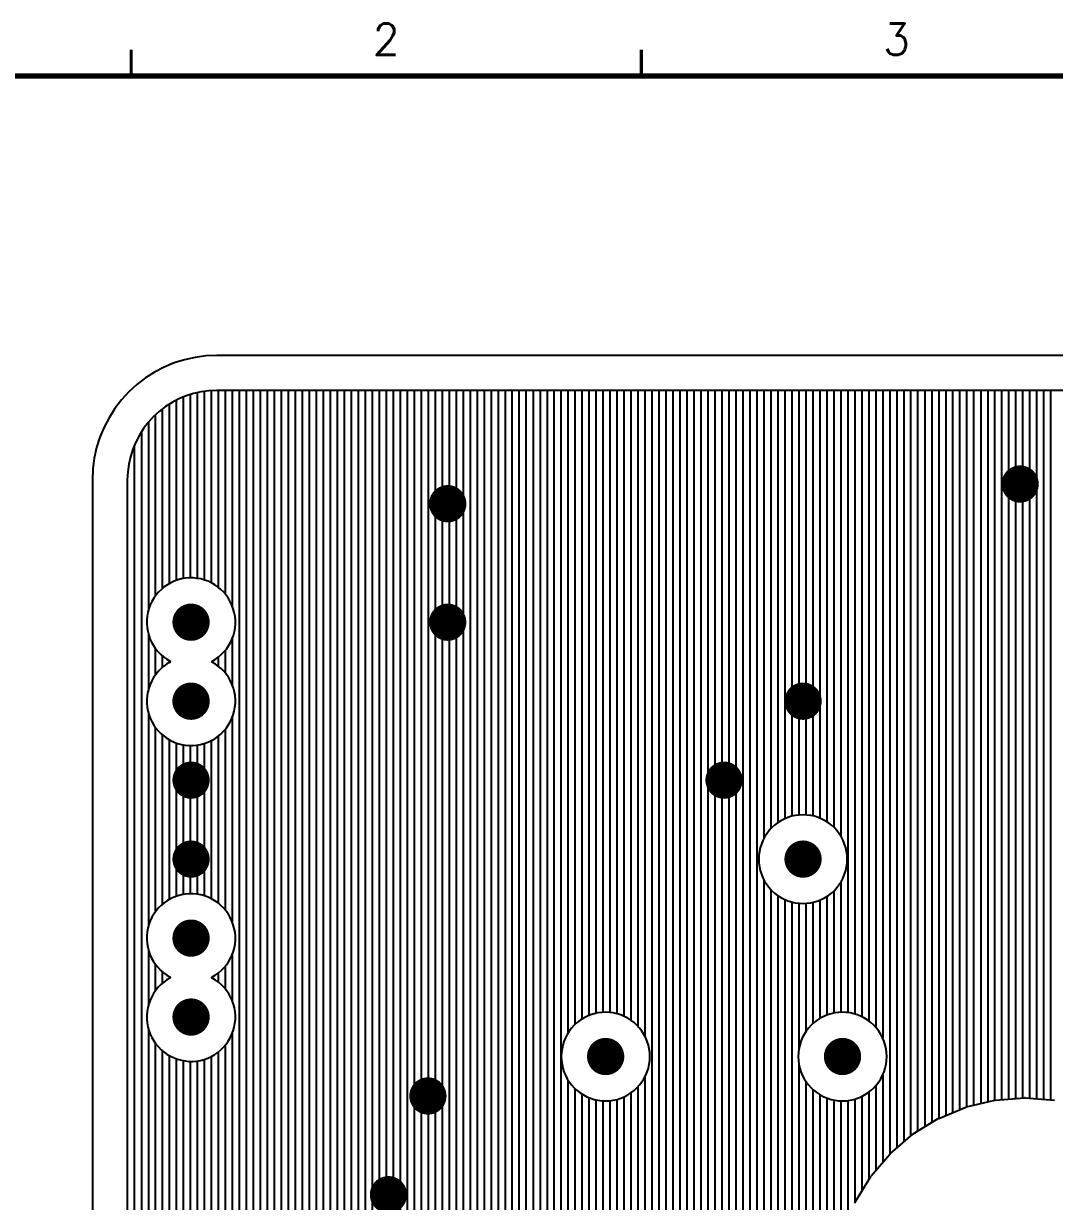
# Model space of a CAD drawing. Extents: x 295 to 953, y 10 to 290.
# Drawn here: x 530.5 to 628.9, y 177.5 to 290 of the extents above; entities that cross this region are included whole.
import ezdxf
from ezdxf.enums import TextEntityAlignment as Align

# ---------------------------------------------------------------- set-up
doc = ezdxf.new("R2010")
doc.units = 0
doc.header["$LTSCALE"] = 5
doc.header["$MEASUREMENT"] = 0
doc.layers.get('0').update_dxf_attribs({"linetype": 'CONTINUOUS', "lineweight": 25})
for name, color, linetype in [('ART002_PHO', 1, 'CONTINUOUS'), ('문자', 4, 'CONTINUOUS'), ('테두리', 3, 'CONTINUOUS')]:
    doc.layers.add(name, color=color, linetype=linetype)
doc.styles.get("Standard").update_dxf_attribs({"font": 'simplex.shx'})

# ---------------------------------------------------------------- blocks, each defined once
blk = doc.blocks.new('C')
at = {"layer": '테두리'}
for points, const_width in [([(63.75, 287.5), (63.75, 285)], 0.3), ([(112.5, 287.5), (112.5, 285)], 0.3), ([(15, 285), (15, 15), (405, 15), (405, 285), (15, 285)], 0.5)]:
    blk.add_lwpolyline(points, dxfattribs=dict(at, const_width=const_width))
at = {"layer": '문자'}
for s, p in [('2', (88.12, 288.5)), ('3', (136.88, 288.5))]:
    blk.add_text(s, height=3, dxfattribs=at).set_placement(p, align=Align.MIDDLE)

msp = doc.modelspace()

# ---------------------------------------------------------------- linework, layer by layer
at = {"color": 7, "const_width": 1.78}
for points in [[(625.67, 246.9, 1), (625.67, 245.12, 1)], [(570.98, 245.02, 1), (570.98, 243.23, 1)], [(546.46, 233.7, 1), (546.46, 231.92, 1)], [(570.98, 233.7, 1), (570.98, 231.92, 1)], [(546.46, 226.16, 1), (546.46, 224.37, 1)], [(604.93, 226.16, 1), (604.93, 224.37, 1)], [(546.46, 218.61, 1), (546.46, 216.83, 1)], [(597.38, 218.61, 1), (597.38, 216.83, 1)], [(546.46, 211.07, 1), (546.46, 209.29, 1)], [(604.93, 211.07, 1), (604.93, 209.29, 1)], [(546.46, 203.52, 1), (546.46, 201.74, 1)], [(546.46, 195.98, 1), (546.46, 194.2, 1)], [(586.07, 192.21, 1), (586.07, 190.43, 1)], [(608.7, 192.21, 1), (608.7, 190.43, 1)], [(569.09, 188.44, 1), (569.09, 186.66, 1)], [(565.32, 179.01, 1), (565.32, 177.23, 1)]]:
    msp.add_lwpolyline(points, format="xyb", close=True, dxfattribs=at)
at = {"layer": 'ART002_PHO', "color": 7}
for p, q in [((545.84, 257.89), (544.85, 257.58)), ((546.85, 258.11), (545.84, 257.89)), ((547.88, 258.25), (546.85, 258.11)), ((548.91, 258.29), (547.88, 258.25)), ((822.15, 258.29), (548.91, 258.29)), ((542.97, 256.7), (542.1, 256.14)), ((543.89, 257.18), (542.97, 256.7)), ((544.85, 257.58), (543.89, 257.18)), ((541.28, 255.51), (540.51, 254.81)), ((542.1, 256.14), (541.28, 255.51)), ((540.51, 254.81), (539.81, 254.05)), ((545.99, 254.44), (545.3, 254.15)), ((545.72, 254.33), (545.72, 236.98)), ((546.7, 254.66), (545.99, 254.44)), ((546.38, 254.57), (546.38, 237.04)), ((547.43, 254.82), (546.7, 254.66)), ((547.05, 254.75), (547.05, 237)), ((548.17, 254.92), (547.43, 254.82)), ((547.72, 254.87), (547.72, 236.85)), ((548.91, 254.95), (548.17, 254.92)), ((548.39, 254.93), (548.39, 236.58)), ((822.15, 254.95), (548.91, 254.95)), ((549.06, 254.95), (549.06, 236.15)), ((549.73, 254.95), (549.73, 235.5)), ((550.39, 254.95), (550.39, 234.37)), ((551.06, 254.95), (551.06, 83.43)), ((551.73, 254.95), (551.73, 83.43)), ((552.4, 254.95), (552.4, 83.43)), ((553.07, 254.95), (553.07, 83.43)), ((553.74, 254.95), (553.74, 83.43)), ((554.4, 254.95), (554.4, 83.43)), ((555.07, 254.95), (555.07, 83.43)), ((555.74, 254.95), (555.74, 83.43)), ((556.41, 254.95), (556.41, 83.43)), ((557.08, 254.95), (557.08, 83.43)), ((557.74, 254.95), (557.74, 83.43)), ((558.41, 254.95), (558.41, 83.43)), ((559.08, 254.95), (559.08, 83.43)), ((559.75, 254.95), (559.75, 83.43)), ((560.42, 254.95), (560.42, 83.43)), ((561.09, 254.95), (561.09, 83.43)), ((561.75, 254.95), (561.75, 83.43)), ((562.42, 254.95), (562.42, 83.43)), ((563.09, 254.95), (563.09, 83.43)), ((563.76, 254.95), (563.76, 83.43)), ((564.43, 254.95), (564.43, 83.43)), ((565.1, 254.95), (565.1, 83.43)), ((565.76, 254.95), (565.76, 83.43)), ((566.43, 254.95), (566.43, 83.43)), ((567.1, 254.95), (567.1, 83.43)), ((567.77, 254.95), (567.77, 83.43)), ((568.44, 254.95), (568.44, 83.43)), ((569.11, 254.95), (569.11, 83.43)), ((569.77, 254.95), (569.77, 83.43)), ((570.44, 254.95), (570.44, 83.43)), ((571.11, 254.95), (571.11, 83.43)), ((571.78, 254.95), (571.78, 83.43)), ((572.45, 254.95), (572.45, 83.43)), ((573.11, 254.95), (573.11, 83.43)), ((573.78, 254.95), (573.78, 83.43)), ((574.45, 254.95), (574.45, 83.43)), ((575.12, 254.95), (575.12, 83.43)), ((575.79, 254.95), (575.79, 83.43)), ((576.46, 254.95), (576.46, 83.43)), ((577.12, 254.95), (577.12, 83.43)), ((577.79, 254.95), (577.79, 83.43)), ((578.46, 254.95), (578.46, 83.43)), ((579.13, 254.95), (579.13, 83.43)), ((579.8, 254.95), (579.8, 83.43)), ((580.47, 254.95), (580.47, 83.43)), ((581.13, 254.95), (581.13, 83.43)), ((581.8, 254.95), (581.8, 83.43)), ((582.47, 254.95), (582.47, 193.55)), ((583.14, 254.95), (583.14, 194.37)), ((583.81, 254.95), (583.81, 194.9)), ((584.47, 254.95), (584.47, 195.24)), ((585.14, 254.95), (585.14, 195.45)), ((585.81, 254.95), (585.81, 195.54)), ((586.48, 254.95), (586.48, 195.53)), ((587.15, 254.95), (587.15, 195.41)), ((587.82, 254.95), (587.82, 195.17)), ((588.48, 254.95), (588.48, 194.79)), ((589.15, 254.95), (589.15, 194.21)), ((589.82, 254.95), (589.82, 193.27)), ((590.49, 254.95), (590.49, 174.75)), ((591.16, 254.95), (591.16, 174.59)), ((591.83, 254.95), (591.83, 174.31)), ((592.49, 254.95), (592.49, 173.87)), ((593.16, 254.95), (593.16, 173.19)), ((593.83, 254.95), (593.83, 171.98)), ((594.5, 254.95), (594.5, 83.43)), ((595.17, 254.95), (595.17, 83.43)), ((595.84, 254.95), (595.84, 83.43)), ((596.5, 254.95), (596.5, 83.43)), ((597.17, 254.95), (597.17, 83.43)), ((597.84, 254.95), (597.84, 83.43)), ((598.51, 254.95), (598.51, 83.43)), ((599.18, 254.95), (599.18, 83.43)), ((599.84, 254.95), (599.84, 83.43)), ((600.51, 254.95), (600.51, 83.43)), ((601.18, 254.95), (601.18, 212.15)), ((601.85, 254.95), (601.85, 213.08)), ((602.52, 254.95), (602.52, 213.66)), ((603.19, 254.95), (603.19, 214.04)), ((603.85, 254.95), (603.85, 214.27)), ((604.52, 254.95), (604.52, 214.39)), ((605.19, 254.95), (605.19, 214.4)), ((605.86, 254.95), (605.86, 214.31)), ((606.53, 254.95), (606.53, 214.09)), ((607.2, 254.95), (607.2, 213.75)), ((607.86, 254.95), (607.86, 213.22)), ((608.53, 254.95), (608.53, 212.39)), ((609.2, 254.95), (609.2, 195.52)), ((609.87, 254.95), (609.87, 195.38)), ((610.54, 254.95), (610.54, 195.13)), ((611.2, 254.95), (611.2, 194.73)), ((611.87, 254.95), (611.87, 194.12)), ((612.54, 254.95), (612.54, 193.09)), ((613.21, 254.95), (613.21, 181.99)), ((613.88, 254.95), (613.88, 182.58)), ((614.55, 254.95), (614.55, 183.15)), ((615.21, 254.95), (615.21, 183.72)), ((615.88, 254.95), (615.88, 184.18)), ((616.55, 254.95), (616.55, 184.59)), ((617.22, 254.95), (617.22, 185)), ((617.89, 254.95), (617.89, 185.41)), ((618.56, 254.95), (618.56, 185.68)), ((619.22, 254.95), (619.22, 185.96)), ((619.89, 254.95), (619.89, 186.24)), ((620.56, 254.95), (620.56, 186.51)), ((621.23, 254.95), (621.23, 186.67)), ((621.9, 254.95), (621.9, 186.83)), ((622.57, 254.95), (622.57, 186.99)), ((623.23, 254.95), (623.23, 187.15)), ((623.9, 254.95), (623.9, 187.21)), ((624.57, 254.95), (624.57, 187.26)), ((625.24, 254.95), (625.24, 187.31)), ((625.91, 254.95), (625.91, 187.37)), ((626.57, 254.95), (626.57, 187.35)), ((627.24, 254.95), (627.24, 187.3)), ((627.91, 254.95), (627.91, 187.24)), ((628.58, 254.95), (628.58, 187.19)), ((539.18, 253.23), (538.62, 252.35)), ((539.81, 254.05), (539.18, 253.23)), ((544.01, 253.41), (543.42, 252.95)), ((543.71, 253.18), (543.71, 236.03)), ((544.64, 253.81), (544.01, 253.41)), ((544.38, 253.65), (544.38, 236.49)), ((545.3, 254.15), (544.64, 253.81)), ((545.05, 254.03), (545.05, 236.8)), ((538.62, 252.35), (538.15, 251.43)), ((542.87, 252.45), (542.37, 251.9)), ((543.42, 252.95), (542.87, 252.45)), ((543.04, 252.61), (543.04, 235.31)), ((538.15, 251.43), (537.75, 250.48)), ((541.92, 251.31), (541.52, 250.68)), ((541.71, 251), (541.71, 87.39)), ((542.37, 251.9), (541.92, 251.31)), ((542.38, 251.91), (542.38, 233.91)), ((537.75, 250.48), (537.44, 249.49)), ((541.17, 250.02), (540.89, 249.33)), ((541.52, 250.68), (541.17, 250.02)), ((537.44, 249.49), (537.21, 248.48)), ((540.89, 249.33), (540.66, 248.62)), ((541.04, 249.72), (541.04, 88.66)), ((537.21, 248.48), (537.08, 247.45)), ((540.5, 247.9), (540.41, 247.16)), ((540.66, 248.62), (540.5, 247.9)), ((537.08, 247.45), (537.03, 246.41)), ((540.41, 247.16), (540.37, 246.41)), ((537.03, 246.41), (537.03, 91.97)), ((540.37, 246.41), (540.37, 91.97)), ((544.21, 236.39), (543.9, 236.18)), ((544.53, 236.57), (544.21, 236.39)), ((544.86, 236.73), (544.53, 236.57)), ((545.21, 236.85), (544.86, 236.73)), ((545.56, 236.94), (545.21, 236.85)), ((545.92, 237.01), (545.56, 236.94)), ((546.29, 237.04), (545.92, 237.01)), ((546.66, 237.04), (546.29, 237.04)), ((547.02, 237), (546.66, 237.04)), ((547.39, 236.94), (547.02, 237)), ((547.74, 236.84), (547.39, 236.94)), ((548.09, 236.72), (547.74, 236.84)), ((548.42, 236.56), (548.09, 236.72)), ((548.74, 236.38), (548.42, 236.56)), ((549.04, 236.17), (548.74, 236.38)), ((543.12, 235.41), (542.91, 235.11)), ((543.36, 235.69), (543.12, 235.41)), ((543.62, 235.95), (543.36, 235.69)), ((543.9, 236.18), (543.62, 235.95)), ((549.32, 235.93), (549.04, 236.17)), ((549.58, 235.67), (549.32, 235.93)), ((549.82, 235.39), (549.58, 235.67)), ((550.03, 235.09), (549.82, 235.39)), ((542.44, 234.11), (542.34, 233.76)), ((542.56, 234.46), (542.44, 234.11)), ((542.72, 234.79), (542.56, 234.46)), ((542.91, 235.11), (542.72, 234.79)), ((550.21, 234.77), (550.03, 235.09)), ((550.37, 234.43), (550.21, 234.77)), ((550.49, 234.09), (550.37, 234.43)), ((550.59, 233.73), (550.49, 234.09)), ((542.27, 233.4), (542.23, 233.03)), ((542.23, 233.03), (542.23, 232.66)), ((542.34, 233.76), (542.27, 233.4)), ((550.66, 233.37), (550.59, 233.73)), ((550.69, 233.01), (550.66, 233.37)), ((550.69, 232.64), (550.69, 233.01)), ((542.23, 232.66), (542.26, 232.3)), ((542.26, 232.3), (542.32, 231.94)), ((542.32, 231.94), (542.41, 231.58)), ((550.5, 231.55), (550.6, 231.91)), ((550.6, 231.91), (550.66, 232.27)), ((550.66, 232.27), (550.69, 232.64)), ((542.38, 231.7), (542.38, 226.37)), ((542.41, 231.58), (542.53, 231.23)), ((542.53, 231.23), (542.68, 230.9)), ((542.68, 230.9), (542.87, 230.58)), ((550.04, 230.55), (550.22, 230.87)), ((550.22, 230.87), (550.38, 231.21)), ((550.38, 231.21), (550.5, 231.55)), ((550.39, 231.25), (550.39, 226.83)), ((542.87, 230.58), (543.07, 230.27)), ((543.04, 230.31), (543.04, 227.76)), ((543.07, 230.27), (543.31, 229.99)), ((543.31, 229.99), (543.56, 229.73)), ((543.56, 229.73), (543.84, 229.49)), ((543.71, 229.59), (543.71, 228.48)), ((549.06, 229.47), (549.34, 229.71)), ((549.34, 229.71), (549.6, 229.97)), ((549.6, 229.97), (549.83, 230.25)), ((549.73, 230.12), (549.73, 227.96)), ((549.83, 230.25), (550.04, 230.55)), ((543.86, 228.6), (543.58, 228.37)), ((543.84, 229.49), (544.14, 229.27)), ((544.16, 228.82), (543.86, 228.6)), ((544.14, 229.27), (544.48, 229.07)), ((544.48, 229), (544.16, 228.82)), ((544.38, 229.12), (544.38, 228.95)), ((544.49, 229.06), (544.48, 229.07)), ((544.48, 229.07), (544.48, 229.07)), ((544.48, 229.07), (544.48, 229.07)), ((544.48, 229), (544.48, 229.01)), ((544.48, 229.01), (544.48, 229.01)), ((544.48, 229.01), (544.49, 229.01)), ((544.49, 229.05), (544.49, 229.06)), ((544.49, 229.06), (544.49, 229.06)), ((544.49, 229.06), (544.49, 229.06)), ((544.49, 229.06), (544.49, 229.06)), ((544.5, 229.05), (544.49, 229.05)), ((544.49, 229.01), (544.49, 229.02)), ((544.49, 229.02), (544.49, 229.02)), ((544.49, 229.02), (544.5, 229.02)), ((544.49, 229.01), (544.49, 229.01)), ((544.49, 229.01), (544.49, 229.01)), ((544.5, 229.04), (544.5, 229.05)), ((544.5, 229.05), (544.5, 229.05)), ((544.5, 229.03), (544.5, 229.04)), ((544.5, 229.04), (544.5, 229.04)), ((544.5, 229.04), (544.5, 229.04)), ((544.5, 229.04), (544.5, 229.04)), ((544.5, 229.02), (544.5, 229.03)), ((544.5, 229.03), (544.5, 229.03)), ((544.5, 229.03), (544.5, 229.03)), ((548.43, 229.05), (548.42, 229.04)), ((548.42, 229.04), (548.42, 229.04)), ((548.42, 229.04), (548.42, 229.04)), ((548.42, 229.04), (548.42, 229.04)), ((548.42, 229.04), (548.42, 229.03)), ((548.42, 229.03), (548.42, 229.03)), ((548.42, 229.03), (548.43, 229.03)), ((548.44, 229.06), (548.43, 229.06)), ((548.43, 229.06), (548.43, 229.06)), ((548.43, 229.06), (548.43, 229.06)), ((548.43, 229.06), (548.43, 229.05)), ((548.43, 229.05), (548.43, 229.05)), ((548.43, 229.05), (548.43, 229.05)), ((548.43, 229.03), (548.43, 229.02)), ((548.43, 229.02), (548.43, 229.02)), ((548.43, 229.02), (548.43, 229.02)), ((548.43, 229.02), (548.43, 229.01)), ((548.43, 229.01), (548.43, 229.01)), ((548.43, 229.01), (548.44, 229.01)), ((548.44, 229.07), (548.76, 229.26)), ((548.44, 229.07), (548.44, 229.07)), ((548.44, 229.07), (548.44, 229.07)), ((548.44, 229.07), (548.44, 229.06)), ((548.44, 229.01), (548.44, 229.01)), ((548.44, 229.01), (548.44, 229.01)), ((548.44, 229.01), (548.44, 229)), ((548.78, 228.8), (548.44, 229)), ((548.76, 229.26), (549.06, 229.47)), ((549.08, 228.59), (548.78, 228.8)), ((549.06, 229.47), (549.06, 228.61)), ((549.36, 228.35), (549.08, 228.59)), ((542.88, 227.52), (542.7, 227.2)), ((543.09, 227.82), (542.88, 227.52)), ((543.32, 228.1), (543.09, 227.82)), ((543.58, 228.37), (543.32, 228.1)), ((549.62, 228.09), (549.36, 228.35)), ((549.85, 227.8), (549.62, 228.09)), ((550.06, 227.5), (549.85, 227.8)), ((550.24, 227.18), (550.06, 227.5)), ((542.42, 226.52), (542.33, 226.16)), ((542.54, 226.87), (542.42, 226.52)), ((542.7, 227.2), (542.54, 226.87)), ((550.39, 226.84), (550.24, 227.18)), ((550.51, 226.5), (550.39, 226.84)), ((550.6, 226.14), (550.51, 226.5)), ((542.26, 225.8), (542.23, 225.43)), ((542.23, 225.43), (542.23, 225.07)), ((542.23, 225.07), (542.27, 224.7)), ((542.33, 226.16), (542.26, 225.8)), ((550.66, 225.78), (550.6, 226.14)), ((550.69, 225.41), (550.66, 225.78)), ((550.69, 225.04), (550.69, 225.41)), ((542.27, 224.7), (542.33, 224.34)), ((542.33, 224.34), (542.43, 223.98)), ((542.38, 224.16), (542.38, 203.74)), ((542.43, 223.98), (542.55, 223.64)), ((550.36, 223.62), (550.49, 223.96)), ((550.49, 223.96), (550.59, 224.31)), ((550.59, 224.31), (550.65, 224.68)), ((550.65, 224.68), (550.69, 225.04)), ((542.55, 223.64), (542.71, 223.31)), ((542.71, 223.31), (542.89, 222.99)), ((542.89, 222.99), (543.1, 222.69)), ((549.8, 222.67), (550.01, 222.97)), ((550.01, 222.97), (550.2, 223.28)), ((550.2, 223.28), (550.36, 223.62)), ((550.39, 223.7), (550.39, 204.2)), ((543.04, 222.77), (543.04, 205.13)), ((543.1, 222.69), (543.34, 222.4)), ((543.34, 222.4), (543.6, 222.14)), ((543.6, 222.14), (543.88, 221.91)), ((543.71, 222.05), (543.71, 205.85)), ((543.88, 221.91), (544.18, 221.7)), ((544.18, 221.7), (544.5, 221.51)), ((548.4, 221.5), (548.72, 221.68)), ((548.72, 221.68), (549.02, 221.89)), ((549.02, 221.89), (549.3, 222.13)), ((549.06, 221.92), (549.06, 205.98)), ((549.3, 222.13), (549.56, 222.39)), ((549.56, 222.39), (549.8, 222.67)), ((549.73, 222.57), (549.73, 205.33)), ((544.38, 221.58), (544.38, 206.32)), ((544.5, 221.51), (544.84, 221.36)), ((544.84, 221.36), (545.18, 221.23)), ((545.05, 221.28), (545.05, 206.62)), ((545.18, 221.23), (545.54, 221.13)), ((545.54, 221.13), (545.9, 221.07)), ((545.72, 221.1), (545.72, 206.8)), ((545.9, 221.07), (546.26, 221.04)), ((546.26, 221.04), (546.63, 221.04)), ((546.38, 221.03), (546.38, 206.87)), ((546.63, 221.04), (547, 221.07)), ((547, 221.07), (547.36, 221.13)), ((547.05, 221.07), (547.05, 206.82)), ((547.36, 221.13), (547.72, 221.22)), ((547.72, 221.22), (548.06, 221.35)), ((547.72, 221.22), (547.72, 206.67)), ((548.06, 221.35), (548.4, 221.5)), ((548.39, 221.5), (548.39, 206.4)), ((602.81, 213.84), (602.5, 213.64)), ((602.81, 213.84), (602.5, 213.64)), ((603.14, 214.01), (602.81, 213.84)), ((603.14, 214.01), (602.81, 213.84)), ((603.48, 214.15), (603.14, 214.01)), ((603.48, 214.15), (603.14, 214.01)), ((603.83, 214.27), (603.48, 214.15)), ((603.83, 214.27), (603.48, 214.15)), ((604.19, 214.35), (603.83, 214.27)), ((604.19, 214.35), (603.83, 214.27)), ((604.56, 214.39), (604.19, 214.35)), ((604.56, 214.39), (604.19, 214.35)), ((604.93, 214.41), (604.56, 214.39)), ((604.93, 214.41), (604.56, 214.39)), ((605.29, 214.39), (604.93, 214.41)), ((605.29, 214.39), (604.93, 214.41)), ((605.66, 214.35), (605.29, 214.39)), ((605.66, 214.35), (605.29, 214.39)), ((606.02, 214.27), (605.66, 214.35)), ((606.02, 214.27), (605.66, 214.35)), ((606.37, 214.15), (606.02, 214.27)), ((606.37, 214.15), (606.02, 214.27)), ((606.71, 214.01), (606.37, 214.15)), ((606.71, 214.01), (606.37, 214.15)), ((607.04, 213.84), (606.71, 214.01)), ((607.04, 213.84), (606.71, 214.01)), ((607.35, 213.64), (607.04, 213.84)), ((607.35, 213.64), (607.04, 213.84)), ((601.68, 212.9), (601.46, 212.6)), ((601.68, 212.9), (601.46, 212.6)), ((601.93, 213.17), (601.68, 212.9)), ((601.93, 213.17), (601.68, 212.9)), ((602.2, 213.42), (601.93, 213.17)), ((602.2, 213.42), (601.93, 213.17)), ((602.5, 213.64), (602.2, 213.42)), ((602.5, 213.64), (602.2, 213.42)), ((607.65, 213.42), (607.35, 213.64)), ((607.65, 213.42), (607.35, 213.64)), ((607.92, 213.17), (607.65, 213.42)), ((607.92, 213.17), (607.65, 213.42)), ((608.17, 212.9), (607.92, 213.17)), ((608.17, 212.9), (607.92, 213.17)), ((608.39, 212.6), (608.17, 212.9)), ((608.39, 212.6), (608.17, 212.9)), ((600.95, 211.62), (600.84, 211.27)), ((600.95, 211.62), (600.84, 211.27)), ((601.09, 211.97), (600.95, 211.62)), ((601.09, 211.97), (600.95, 211.62)), ((601.26, 212.29), (601.09, 211.97)), ((601.26, 212.29), (601.09, 211.97)), ((601.46, 212.6), (601.26, 212.29)), ((601.46, 212.6), (601.26, 212.29)), ((608.59, 212.29), (608.39, 212.6)), ((608.59, 212.29), (608.39, 212.6)), ((608.76, 211.97), (608.59, 212.29)), ((608.76, 211.97), (608.59, 212.29)), ((608.9, 211.62), (608.76, 211.97)), ((608.9, 211.62), (608.76, 211.97)), ((609.01, 211.27), (608.9, 211.62)), ((609.01, 211.27), (608.9, 211.62)), ((600.71, 210.55), (600.69, 210.18)), ((600.71, 210.55), (600.69, 210.18)), ((600.76, 210.91), (600.71, 210.55)), ((600.76, 210.91), (600.71, 210.55)), ((600.84, 211.27), (600.76, 210.91)), ((600.84, 211.27), (600.76, 210.91)), ((609.09, 210.91), (609.01, 211.27)), ((609.09, 210.91), (609.01, 211.27)), ((609.14, 210.55), (609.09, 210.91)), ((609.14, 210.55), (609.09, 210.91)), ((609.16, 210.18), (609.14, 210.55)), ((609.16, 210.18), (609.14, 210.55)), ((600.69, 210.18), (600.71, 209.81)), ((600.69, 210.18), (600.71, 209.81)), ((600.71, 209.81), (600.76, 209.44)), ((600.71, 209.81), (600.76, 209.44)), ((600.76, 209.44), (600.84, 209.08)), ((600.76, 209.44), (600.84, 209.08)), ((609.01, 209.08), (609.09, 209.44)), ((609.01, 209.08), (609.09, 209.44)), ((609.09, 209.44), (609.14, 209.81)), ((609.09, 209.44), (609.14, 209.81)), ((609.14, 209.81), (609.16, 210.18)), ((609.14, 209.81), (609.16, 210.18)), ((600.84, 209.08), (600.95, 208.73)), ((600.84, 209.08), (600.95, 208.73)), ((600.95, 208.73), (601.09, 208.39)), ((600.95, 208.73), (601.09, 208.39)), ((601.09, 208.39), (601.26, 208.06)), ((601.09, 208.39), (601.26, 208.06)), ((601.18, 208.2), (601.18, 83.43)), ((608.59, 208.06), (608.76, 208.39)), ((608.59, 208.06), (608.76, 208.39)), ((608.76, 208.39), (608.9, 208.73)), ((608.76, 208.39), (608.9, 208.73)), ((608.9, 208.73), (609.01, 209.08)), ((608.9, 208.73), (609.01, 209.08)), ((601.26, 208.06), (601.46, 207.75)), ((601.26, 208.06), (601.46, 207.75)), ((601.46, 207.75), (601.68, 207.46)), ((601.46, 207.75), (601.68, 207.46)), ((601.68, 207.46), (601.93, 207.18)), ((601.68, 207.46), (601.93, 207.18)), ((601.85, 207.27), (601.85, 83.43)), ((601.93, 207.18), (602.2, 206.94)), ((601.93, 207.18), (602.2, 206.94)), ((607.65, 206.94), (607.92, 207.18)), ((607.65, 206.94), (607.92, 207.18)), ((607.86, 207.13), (607.86, 195.47)), ((607.92, 207.18), (608.17, 207.46)), ((607.92, 207.18), (608.17, 207.46)), ((608.17, 207.46), (608.39, 207.75)), ((608.17, 207.46), (608.39, 207.75)), ((608.39, 207.75), (608.59, 208.06)), ((608.39, 207.75), (608.59, 208.06)), ((608.53, 207.96), (608.53, 195.55)), ((543.9, 206.01), (543.62, 205.77)), ((544.21, 206.22), (543.9, 206.01)), ((544.53, 206.4), (544.21, 206.22)), ((544.86, 206.55), (544.53, 206.4)), ((545.21, 206.68), (544.86, 206.55)), ((545.56, 206.77), (545.21, 206.68)), ((545.92, 206.83), (545.56, 206.77)), ((546.29, 206.86), (545.92, 206.83)), ((546.66, 206.86), (546.29, 206.86)), ((547.02, 206.83), (546.66, 206.86)), ((547.39, 206.76), (547.02, 206.83)), ((547.74, 206.67), (547.39, 206.76)), ((548.09, 206.54), (547.74, 206.67)), ((548.42, 206.39), (548.09, 206.54)), ((548.74, 206.2), (548.42, 206.39)), ((549.04, 205.99), (548.74, 206.2)), ((549.32, 205.75), (549.04, 205.99)), ((602.2, 206.94), (602.5, 206.71)), ((602.2, 206.94), (602.5, 206.71)), ((602.5, 206.71), (602.81, 206.51)), ((602.5, 206.71), (602.81, 206.51)), ((602.52, 206.7), (602.52, 83.43)), ((602.81, 206.51), (603.14, 206.34)), ((602.81, 206.51), (603.14, 206.34)), ((603.14, 206.34), (603.48, 206.2)), ((603.14, 206.34), (603.48, 206.2)), ((603.19, 206.32), (603.19, 83.43)), ((603.48, 206.2), (603.83, 206.09)), ((603.48, 206.2), (603.83, 206.09)), ((603.83, 206.09), (604.19, 206.01)), ((603.83, 206.09), (604.19, 206.01)), ((603.85, 206.08), (603.85, 83.43)), ((604.19, 206.01), (604.56, 205.96)), ((604.19, 206.01), (604.56, 205.96)), ((604.52, 205.96), (604.52, 192.01)), ((604.56, 205.96), (604.93, 205.95)), ((604.56, 205.96), (604.93, 205.95)), ((604.93, 205.95), (605.29, 205.96)), ((604.93, 205.95), (605.29, 205.96)), ((605.19, 205.95), (605.19, 193.69)), ((605.29, 205.96), (605.66, 206.01)), ((605.29, 205.96), (605.66, 206.01)), ((605.66, 206.01), (606.02, 206.09)), ((605.66, 206.01), (606.02, 206.09)), ((605.86, 206.05), (605.86, 194.46)), ((606.02, 206.09), (606.37, 206.2)), ((606.02, 206.09), (606.37, 206.2)), ((606.37, 206.2), (606.71, 206.34)), ((606.37, 206.2), (606.71, 206.34)), ((606.53, 206.26), (606.53, 194.95)), ((606.71, 206.34), (607.04, 206.51)), ((606.71, 206.34), (607.04, 206.51)), ((607.04, 206.51), (607.35, 206.71)), ((607.04, 206.51), (607.35, 206.71)), ((607.2, 206.61), (607.2, 195.27)), ((607.35, 206.71), (607.65, 206.94)), ((607.35, 206.71), (607.65, 206.94)), ((542.91, 204.93), (542.72, 204.62)), ((543.12, 205.23), (542.91, 204.93)), ((543.36, 205.51), (543.12, 205.23)), ((543.62, 205.77), (543.36, 205.51)), ((549.58, 205.49), (549.32, 205.75)), ((549.82, 205.21), (549.58, 205.49)), ((550.03, 204.91), (549.82, 205.21)), ((550.21, 204.59), (550.03, 204.91)), ((542.44, 203.94), (542.34, 203.58)), ((542.56, 204.28), (542.44, 203.94)), ((542.72, 204.62), (542.56, 204.28)), ((550.37, 204.26), (550.21, 204.59)), ((550.49, 203.91), (550.37, 204.26)), ((550.59, 203.56), (550.49, 203.91)), ((542.27, 203.22), (542.23, 202.86)), ((542.23, 202.86), (542.23, 202.49)), ((542.34, 203.58), (542.27, 203.22)), ((550.66, 203.2), (550.59, 203.56)), ((550.69, 202.83), (550.66, 203.2)), ((550.69, 202.46), (550.69, 202.83)), ((542.23, 202.49), (542.26, 202.12)), ((542.26, 202.12), (542.32, 201.76)), ((542.32, 201.76), (542.41, 201.4)), ((542.38, 201.53), (542.38, 196.19)), ((550.5, 201.38), (550.6, 201.73)), ((550.6, 201.73), (550.66, 202.1)), ((550.66, 202.1), (550.69, 202.46)), ((542.41, 201.4), (542.53, 201.06)), ((542.53, 201.06), (542.68, 200.72)), ((542.68, 200.72), (542.87, 200.4)), ((542.87, 200.4), (543.07, 200.1)), ((549.83, 200.08), (550.04, 200.38)), ((550.04, 200.38), (550.22, 200.7)), ((550.22, 200.7), (550.38, 201.03)), ((550.38, 201.03), (550.5, 201.38)), ((550.39, 201.07), (550.39, 196.65)), ((543.04, 200.14), (543.04, 197.59)), ((543.07, 200.1), (543.31, 199.81)), ((543.31, 199.81), (543.56, 199.55)), ((543.56, 199.55), (543.84, 199.31)), ((543.71, 199.42), (543.71, 198.31)), ((543.84, 199.31), (544.14, 199.1)), ((548.76, 199.08), (549.06, 199.29)), ((549.06, 199.29), (549.34, 199.53)), ((549.06, 199.29), (549.06, 198.43)), ((549.34, 199.53), (549.6, 199.79)), ((549.6, 199.79), (549.83, 200.08)), ((549.73, 199.94), (549.73, 197.78)), ((543.58, 198.19), (543.32, 197.93)), ((543.86, 198.43), (543.58, 198.19)), ((544.16, 198.64), (543.86, 198.43)), ((544.14, 199.1), (544.48, 198.9)), ((544.48, 198.83), (544.16, 198.64)), ((544.38, 198.95), (544.38, 198.78)), ((544.49, 198.89), (544.48, 198.89)), ((544.48, 198.89), (544.48, 198.89)), ((544.48, 198.89), (544.48, 198.89)), ((544.48, 198.83), (544.48, 198.83)), ((544.48, 198.83), (544.48, 198.83)), ((544.48, 198.83), (544.49, 198.83)), ((544.49, 198.88), (544.49, 198.89)), ((544.49, 198.89), (544.49, 198.89)), ((544.5, 198.88), (544.49, 198.88)), ((544.49, 198.88), (544.49, 198.88)), ((544.49, 198.88), (544.49, 198.88)), ((544.49, 198.84), (544.5, 198.85)), ((544.49, 198.83), (544.49, 198.84)), ((544.49, 198.84), (544.49, 198.84)), ((544.49, 198.84), (544.49, 198.84)), ((544.49, 198.84), (544.49, 198.84)), ((544.5, 198.87), (544.5, 198.88)), ((544.5, 198.86), (544.5, 198.87)), ((544.5, 198.87), (544.5, 198.87)), ((544.5, 198.87), (544.5, 198.87)), ((544.5, 198.85), (544.5, 198.86)), ((544.5, 198.86), (544.5, 198.86)), ((544.5, 198.86), (544.5, 198.86)), ((544.5, 198.85), (544.5, 198.85)), ((544.5, 198.85), (544.5, 198.85)), ((548.43, 198.87), (548.42, 198.87)), ((548.42, 198.87), (548.42, 198.87)), ((548.42, 198.87), (548.42, 198.86)), ((548.42, 198.86), (548.42, 198.86)), ((548.42, 198.86), (548.42, 198.86)), ((548.42, 198.86), (548.42, 198.85)), ((548.42, 198.85), (548.43, 198.85)), ((548.44, 198.89), (548.43, 198.89)), ((548.43, 198.89), (548.43, 198.88)), ((548.43, 198.88), (548.43, 198.88)), ((548.43, 198.88), (548.43, 198.88)), ((548.43, 198.88), (548.43, 198.88)), ((548.43, 198.88), (548.43, 198.87)), ((548.43, 198.85), (548.43, 198.85)), ((548.43, 198.85), (548.43, 198.84)), ((548.43, 198.84), (548.43, 198.84)), ((548.43, 198.84), (548.43, 198.84)), ((548.43, 198.84), (548.43, 198.84)), ((548.43, 198.84), (548.44, 198.83)), ((548.44, 198.89), (548.76, 199.08)), ((548.44, 198.89), (548.44, 198.89)), ((548.44, 198.89), (548.44, 198.89)), ((548.44, 198.89), (548.44, 198.89)), ((548.44, 198.83), (548.44, 198.83)), ((548.44, 198.83), (548.44, 198.83)), ((548.44, 198.83), (548.44, 198.83)), ((548.78, 198.63), (548.44, 198.83)), ((549.08, 198.41), (548.78, 198.63)), ((549.36, 198.17), (549.08, 198.41)), ((549.62, 197.91), (549.36, 198.17)), ((542.7, 197.02), (542.54, 196.69)), ((542.88, 197.34), (542.7, 197.02)), ((543.09, 197.65), (542.88, 197.34)), ((543.32, 197.93), (543.09, 197.65)), ((549.85, 197.63), (549.62, 197.91)), ((550.06, 197.32), (549.85, 197.63)), ((550.24, 197), (550.06, 197.32)), ((550.39, 196.67), (550.24, 197)), ((542.33, 195.99), (542.26, 195.63)), ((542.42, 196.34), (542.33, 195.99)), ((542.54, 196.69), (542.42, 196.34)), ((550.51, 196.32), (550.39, 196.67)), ((550.6, 195.96), (550.51, 196.32)), ((550.66, 195.6), (550.6, 195.96)), ((542.26, 195.63), (542.23, 195.26)), ((542.23, 195.26), (542.23, 194.89)), ((542.23, 194.89), (542.27, 194.53)), ((550.65, 194.5), (550.69, 194.87)), ((550.69, 195.23), (550.66, 195.6)), ((550.69, 194.87), (550.69, 195.23)), ((583.64, 194.78), (583.35, 194.56)), ((583.64, 194.78), (583.35, 194.56)), ((583.95, 194.98), (583.64, 194.78)), ((583.95, 194.98), (583.64, 194.78)), ((584.28, 195.15), (583.95, 194.98)), ((584.28, 195.15), (583.95, 194.98)), ((584.62, 195.3), (584.28, 195.15)), ((584.62, 195.3), (584.28, 195.15)), ((584.97, 195.41), (584.62, 195.3)), ((584.97, 195.41), (584.62, 195.3)), ((585.33, 195.49), (584.97, 195.41)), ((585.33, 195.49), (584.97, 195.41)), ((585.7, 195.53), (585.33, 195.49)), ((585.7, 195.53), (585.33, 195.49)), ((586.07, 195.55), (585.7, 195.53)), ((586.07, 195.55), (585.7, 195.53)), ((586.43, 195.53), (586.07, 195.55)), ((586.43, 195.53), (586.07, 195.55)), ((586.8, 195.49), (586.43, 195.53)), ((586.8, 195.49), (586.43, 195.53)), ((587.16, 195.41), (586.8, 195.49)), ((587.16, 195.41), (586.8, 195.49)), ((587.51, 195.3), (587.16, 195.41)), ((587.51, 195.3), (587.16, 195.41)), ((587.85, 195.15), (587.51, 195.3)), ((587.85, 195.15), (587.51, 195.3)), ((588.18, 194.98), (587.85, 195.15)), ((588.18, 194.98), (587.85, 195.15)), ((588.49, 194.78), (588.18, 194.98)), ((588.49, 194.78), (588.18, 194.98)), ((588.79, 194.56), (588.49, 194.78)), ((588.79, 194.56), (588.49, 194.78)), ((606.27, 194.78), (605.98, 194.56)), ((606.27, 194.78), (605.98, 194.56)), ((606.58, 194.98), (606.27, 194.78)), ((606.58, 194.98), (606.27, 194.78)), ((606.91, 195.15), (606.58, 194.98)), ((606.91, 195.15), (606.58, 194.98)), ((607.25, 195.3), (606.91, 195.15)), ((607.25, 195.3), (606.91, 195.15)), ((607.6, 195.41), (607.25, 195.3)), ((607.6, 195.41), (607.25, 195.3)), ((607.96, 195.49), (607.6, 195.41)), ((607.96, 195.49), (607.6, 195.41)), ((608.33, 195.53), (607.96, 195.49)), ((608.33, 195.53), (607.96, 195.49)), ((608.7, 195.55), (608.33, 195.53)), ((608.7, 195.55), (608.33, 195.53)), ((609.07, 195.53), (608.7, 195.55)), ((609.07, 195.53), (608.7, 195.55)), ((609.43, 195.49), (609.07, 195.53)), ((609.43, 195.49), (609.07, 195.53)), ((609.79, 195.41), (609.43, 195.49)), ((609.79, 195.41), (609.43, 195.49)), ((610.14, 195.3), (609.79, 195.41)), ((610.14, 195.3), (609.79, 195.41)), ((610.49, 195.15), (610.14, 195.3)), ((610.49, 195.15), (610.14, 195.3)), ((610.81, 194.98), (610.49, 195.15)), ((610.81, 194.98), (610.49, 195.15)), ((611.12, 194.78), (610.81, 194.98)), ((611.12, 194.78), (610.81, 194.98)), ((611.42, 194.56), (611.12, 194.78)), ((611.42, 194.56), (611.12, 194.78)), ((542.27, 194.53), (542.33, 194.16)), ((542.33, 194.16), (542.43, 193.81)), ((542.38, 193.99), (542.38, 86.48)), ((542.43, 193.81), (542.55, 193.46)), ((550.36, 193.44), (550.49, 193.78)), ((550.49, 193.78), (550.59, 194.14)), ((550.59, 194.14), (550.65, 194.5)), ((582.6, 193.75), (582.4, 193.43)), ((582.6, 193.75), (582.4, 193.43)), ((582.82, 194.04), (582.6, 193.75)), ((582.82, 194.04), (582.6, 193.75)), ((583.07, 194.31), (582.82, 194.04)), ((583.07, 194.31), (582.82, 194.04)), ((583.35, 194.56), (583.07, 194.31)), ((583.35, 194.56), (583.07, 194.31)), ((589.06, 194.31), (588.79, 194.56)), ((589.06, 194.31), (588.79, 194.56)), ((589.31, 194.04), (589.06, 194.31)), ((589.31, 194.04), (589.06, 194.31)), ((589.53, 193.75), (589.31, 194.04)), ((589.53, 193.75), (589.31, 194.04)), ((589.73, 193.43), (589.53, 193.75)), ((589.73, 193.43), (589.53, 193.75)), ((605.23, 193.75), (605.03, 193.43)), ((605.23, 193.75), (605.03, 193.43)), ((605.46, 194.04), (605.23, 193.75)), ((605.46, 194.04), (605.23, 193.75)), ((605.7, 194.31), (605.46, 194.04)), ((605.7, 194.31), (605.46, 194.04)), ((605.98, 194.56), (605.7, 194.31)), ((605.98, 194.56), (605.7, 194.31)), ((611.69, 194.31), (611.42, 194.56)), ((611.69, 194.31), (611.42, 194.56)), ((611.94, 194.04), (611.69, 194.31)), ((611.94, 194.04), (611.69, 194.31)), ((612.16, 193.75), (611.94, 194.04)), ((612.16, 193.75), (611.94, 194.04)), ((612.36, 193.43), (612.16, 193.75)), ((612.36, 193.43), (612.16, 193.75)), ((542.55, 193.46), (542.71, 193.13)), ((542.71, 193.13), (542.89, 192.81)), ((542.89, 192.81), (543.1, 192.51)), ((543.04, 192.59), (543.04, 85.77)), ((543.1, 192.51), (543.34, 192.23)), ((549.56, 192.21), (549.8, 192.49)), ((549.8, 192.49), (550.01, 192.79)), ((550.01, 192.79), (550.2, 193.11)), ((550.2, 193.11), (550.36, 193.44)), ((550.39, 193.53), (550.39, 83.43)), ((582.09, 192.77), (581.98, 192.41)), ((582.09, 192.77), (581.98, 192.41)), ((582.23, 193.11), (582.09, 192.77)), ((582.23, 193.11), (582.09, 192.77)), ((582.4, 193.43), (582.23, 193.11)), ((582.4, 193.43), (582.23, 193.11)), ((589.9, 193.11), (589.73, 193.43)), ((589.9, 193.11), (589.73, 193.43)), ((590.04, 192.77), (589.9, 193.11)), ((590.04, 192.77), (589.9, 193.11)), ((590.15, 192.41), (590.04, 192.77)), ((590.15, 192.41), (590.04, 192.77)), ((604.72, 192.77), (604.61, 192.41)), ((604.72, 192.77), (604.61, 192.41)), ((604.86, 193.11), (604.72, 192.77)), ((604.86, 193.11), (604.72, 192.77)), ((605.03, 193.43), (604.86, 193.11)), ((605.03, 193.43), (604.86, 193.11)), ((612.53, 193.11), (612.36, 193.43)), ((612.53, 193.11), (612.36, 193.43)), ((612.67, 192.77), (612.53, 193.11)), ((612.67, 192.77), (612.53, 193.11)), ((612.79, 192.41), (612.67, 192.77)), ((612.79, 192.41), (612.67, 192.77)), ((543.34, 192.23), (543.6, 191.97)), ((543.6, 191.97), (543.88, 191.73)), ((543.71, 191.87), (543.71, 85.2)), ((543.88, 191.73), (544.18, 191.52)), ((544.18, 191.52), (544.5, 191.34)), ((544.38, 191.4), (544.38, 84.73)), ((544.5, 191.34), (544.84, 191.18)), ((548.06, 191.17), (548.4, 191.33)), ((548.39, 191.32), (548.39, 83.45)), ((548.4, 191.33), (548.72, 191.51)), ((548.72, 191.51), (549.02, 191.72)), ((549.02, 191.72), (549.3, 191.95)), ((549.06, 191.75), (549.06, 83.43)), ((549.3, 191.95), (549.56, 192.21)), ((549.73, 192.4), (549.73, 83.43)), ((581.85, 191.69), (581.83, 191.32)), ((581.85, 191.69), (581.83, 191.32)), ((581.83, 191.32), (581.85, 190.95)), ((581.83, 191.32), (581.85, 190.95)), ((581.9, 192.05), (581.85, 191.69)), ((581.9, 192.05), (581.85, 191.69)), ((581.98, 192.41), (581.9, 192.05)), ((581.98, 192.41), (581.9, 192.05)), ((590.23, 192.05), (590.15, 192.41)), ((590.23, 192.05), (590.15, 192.41)), ((590.28, 191.69), (590.23, 192.05)), ((590.28, 191.69), (590.23, 192.05)), ((590.3, 191.32), (590.28, 191.69)), ((590.3, 191.32), (590.28, 191.69)), ((590.28, 190.95), (590.3, 191.32)), ((590.28, 190.95), (590.3, 191.32)), ((604.48, 191.69), (604.46, 191.32)), ((604.48, 191.69), (604.46, 191.32)), ((604.46, 191.32), (604.48, 190.95)), ((604.46, 191.32), (604.48, 190.95)), ((604.53, 192.05), (604.48, 191.69)), ((604.53, 192.05), (604.48, 191.69)), ((604.61, 192.41), (604.53, 192.05)), ((604.61, 192.41), (604.53, 192.05)), ((612.87, 192.05), (612.79, 192.41)), ((612.87, 192.05), (612.79, 192.41)), ((612.91, 191.69), (612.87, 192.05)), ((612.91, 191.69), (612.87, 192.05)), ((612.93, 191.32), (612.91, 191.69)), ((612.93, 191.32), (612.91, 191.69)), ((612.91, 190.95), (612.93, 191.32)), ((612.91, 190.95), (612.93, 191.32)), ((544.84, 191.18), (545.18, 191.06)), ((545.05, 191.1), (545.05, 84.36)), ((545.18, 191.06), (545.54, 190.96)), ((545.54, 190.96), (545.9, 190.9)), ((545.72, 190.92), (545.72, 84.05)), ((545.9, 190.9), (546.26, 190.86)), ((546.26, 190.86), (546.63, 190.86)), ((546.38, 190.86), (546.38, 83.82)), ((546.63, 190.86), (547, 190.89)), ((547, 190.89), (547.36, 190.95)), ((547.05, 190.9), (547.05, 83.64)), ((547.36, 190.95), (547.72, 191.05)), ((547.72, 191.05), (548.06, 191.17)), ((547.72, 191.05), (547.72, 83.52)), ((581.85, 190.95), (581.9, 190.58)), ((581.85, 190.95), (581.9, 190.58)), ((581.9, 190.58), (581.98, 190.22)), ((581.9, 190.58), (581.98, 190.22)), ((581.98, 190.22), (582.09, 189.87)), ((581.98, 190.22), (582.09, 189.87)), ((590.04, 189.87), (590.15, 190.22)), ((590.04, 189.87), (590.15, 190.22)), ((590.15, 190.22), (590.23, 190.58)), ((590.15, 190.22), (590.23, 190.58)), ((590.23, 190.58), (590.28, 190.95)), ((590.23, 190.58), (590.28, 190.95)), ((604.48, 190.95), (604.53, 190.58)), ((604.48, 190.95), (604.53, 190.58)), ((604.52, 190.62), (604.52, 83.43)), ((604.53, 190.58), (604.61, 190.22)), ((604.53, 190.58), (604.61, 190.22)), ((604.61, 190.22), (604.72, 189.87)), ((604.61, 190.22), (604.72, 189.87)), ((612.67, 189.87), (612.79, 190.22)), ((612.67, 189.87), (612.79, 190.22)), ((612.79, 190.22), (612.87, 190.58)), ((612.79, 190.22), (612.87, 190.58)), ((612.87, 190.58), (612.91, 190.95)), ((612.87, 190.58), (612.91, 190.95)), ((582.09, 189.87), (582.23, 189.53)), ((582.09, 189.87), (582.23, 189.53)), ((582.23, 189.53), (582.4, 189.2)), ((582.23, 189.53), (582.4, 189.2)), ((582.4, 189.2), (582.6, 188.89)), ((582.4, 189.2), (582.6, 188.89)), ((582.47, 189.09), (582.47, 83.43)), ((589.53, 188.89), (589.73, 189.2)), ((589.53, 188.89), (589.73, 189.2)), ((589.73, 189.2), (589.9, 189.53)), ((589.73, 189.2), (589.9, 189.53)), ((589.82, 189.37), (589.82, 174.8)), ((589.9, 189.53), (590.04, 189.87)), ((589.9, 189.53), (590.04, 189.87)), ((604.72, 189.87), (604.86, 189.53)), ((604.72, 189.87), (604.86, 189.53)), ((604.86, 189.53), (605.03, 189.2)), ((604.86, 189.53), (605.03, 189.2)), ((605.03, 189.2), (605.23, 188.89)), ((605.03, 189.2), (605.23, 188.89)), ((612.16, 188.89), (612.36, 189.2)), ((612.16, 188.89), (612.36, 189.2)), ((612.36, 189.2), (612.53, 189.53)), ((612.36, 189.2), (612.53, 189.53)), ((612.53, 189.53), (612.67, 189.87)), ((612.53, 189.53), (612.67, 189.87)), ((612.54, 189.55), (612.54, 181.21)), ((582.6, 188.89), (582.82, 188.6)), ((582.6, 188.89), (582.82, 188.6)), ((582.82, 188.6), (583.07, 188.33)), ((582.82, 188.6), (583.07, 188.33)), ((583.07, 188.33), (583.35, 188.08)), ((583.07, 188.33), (583.35, 188.08)), ((583.14, 188.26), (583.14, 83.43)), ((583.35, 188.08), (583.64, 187.85)), ((583.35, 188.08), (583.64, 187.85)), ((588.49, 187.85), (588.79, 188.08)), ((588.49, 187.85), (588.79, 188.08)), ((588.79, 188.08), (589.06, 188.33)), ((588.79, 188.08), (589.06, 188.33)), ((589.06, 188.33), (589.31, 188.6)), ((589.06, 188.33), (589.31, 188.6)), ((589.15, 188.42), (589.15, 174.75)), ((589.31, 188.6), (589.53, 188.89)), ((589.31, 188.6), (589.53, 188.89)), ((605.19, 188.95), (605.19, 83.43)), ((605.23, 188.89), (605.46, 188.6)), ((605.23, 188.89), (605.46, 188.6)), ((605.46, 188.6), (605.7, 188.33)), ((605.46, 188.6), (605.7, 188.33)), ((605.7, 188.33), (605.98, 188.08)), ((605.7, 188.33), (605.98, 188.08)), ((605.86, 188.18), (605.86, 83.43)), ((605.98, 188.08), (606.27, 187.85)), ((605.98, 188.08), (606.27, 187.85)), ((611.12, 187.85), (611.42, 188.08)), ((611.12, 187.85), (611.42, 188.08)), ((611.42, 188.08), (611.69, 188.33)), ((611.42, 188.08), (611.69, 188.33)), ((611.69, 188.33), (611.94, 188.6)), ((611.69, 188.33), (611.94, 188.6)), ((611.87, 188.52), (611.87, 180.42)), ((611.94, 188.6), (612.16, 188.89)), ((611.94, 188.6), (612.16, 188.89)), ((583.64, 187.85), (583.95, 187.65)), ((583.64, 187.85), (583.95, 187.65)), ((583.81, 187.74), (583.81, 83.43)), ((583.95, 187.65), (584.28, 187.48)), ((583.95, 187.65), (584.28, 187.48)), ((584.28, 187.48), (584.62, 187.34)), ((584.28, 187.48), (584.62, 187.34)), ((584.47, 187.4), (584.47, 83.43)), ((584.62, 187.34), (584.97, 187.23)), ((584.62, 187.34), (584.97, 187.23)), ((584.97, 187.23), (585.33, 187.15)), ((584.97, 187.23), (585.33, 187.15)), ((585.14, 187.19), (585.14, 83.43)), ((585.33, 187.15), (585.7, 187.1)), ((585.33, 187.15), (585.7, 187.1)), ((585.7, 187.1), (586.07, 187.09)), ((585.7, 187.1), (586.07, 187.09)), ((585.81, 187.09), (585.81, 171.88)), ((586.07, 187.09), (586.43, 187.1)), ((586.07, 187.09), (586.43, 187.1)), ((586.43, 187.1), (586.8, 187.15)), ((586.43, 187.1), (586.8, 187.15)), ((586.48, 187.11), (586.48, 173.15)), ((586.8, 187.15), (587.16, 187.23)), ((586.8, 187.15), (587.16, 187.23)), ((587.15, 187.23), (587.15, 173.84)), ((587.16, 187.23), (587.51, 187.34)), ((587.16, 187.23), (587.51, 187.34)), ((587.51, 187.34), (587.85, 187.48)), ((587.51, 187.34), (587.85, 187.48)), ((587.82, 187.46), (587.82, 174.29)), ((587.85, 187.48), (588.18, 187.65)), ((587.85, 187.48), (588.18, 187.65)), ((588.18, 187.65), (588.49, 187.85)), ((588.18, 187.65), (588.49, 187.85)), ((588.48, 187.84), (588.48, 174.58)), ((606.27, 187.85), (606.58, 187.65)), ((606.27, 187.85), (606.58, 187.65)), ((606.53, 187.68), (606.53, 83.43)), ((606.58, 187.65), (606.91, 187.48)), ((606.58, 187.65), (606.91, 187.48)), ((606.91, 187.48), (607.25, 187.34)), ((606.91, 187.48), (607.25, 187.34)), ((607.2, 187.36), (607.2, 83.43)), ((607.25, 187.34), (607.6, 187.23)), ((607.25, 187.34), (607.6, 187.23)), ((607.6, 187.23), (607.96, 187.15)), ((607.6, 187.23), (607.96, 187.15)), ((607.86, 187.17), (607.86, 83.43)), ((607.96, 187.15), (608.33, 187.1)), ((607.96, 187.15), (608.33, 187.1)), ((608.33, 187.1), (608.7, 187.09)), ((608.33, 187.1), (608.7, 187.09)), ((608.53, 187.09), (608.53, 173.58)), ((608.7, 187.09), (609.07, 187.1)), ((608.7, 187.09), (609.07, 187.1)), ((609.07, 187.1), (609.43, 187.15)), ((609.07, 187.1), (609.43, 187.15)), ((609.2, 187.12), (609.2, 175.71)), ((609.43, 187.15), (609.79, 187.23)), ((609.43, 187.15), (609.79, 187.23)), ((609.79, 187.23), (610.14, 187.34)), ((609.79, 187.23), (610.14, 187.34)), ((609.87, 187.25), (609.87, 177.32)), ((610.14, 187.34), (610.49, 187.48)), ((610.14, 187.34), (610.49, 187.48)), ((610.49, 187.48), (610.81, 187.65)), ((610.49, 187.48), (610.81, 187.65)), ((610.54, 187.51), (610.54, 178.45)), ((610.81, 187.65), (611.12, 187.85)), ((610.81, 187.65), (611.12, 187.85)), ((611.2, 187.91), (611.2, 179.54)), ((620.54, 186.5), (623.26, 187.15)), ((623.29, 187.16), (623.26, 187.15)), ((623.31, 187.16), (623.29, 187.16)), ((623.31, 187.16), (626.1, 187.38)), ((626.13, 187.38), (626.1, 187.38)), ((626.16, 187.38), (626.13, 187.38)), ((626.16, 187.38), (628.95, 187.16)), ((617.9, 185.41), (620.48, 186.48)), ((620.51, 186.49), (620.48, 186.48)), ((620.54, 186.5), (620.51, 186.49)), ((615.46, 183.92), (617.85, 185.39)), ((617.87, 185.4), (617.85, 185.39)), ((617.9, 185.41), (617.87, 185.4)), ((613.29, 182.07), (615.42, 183.89)), ((615.44, 183.91), (615.42, 183.89)), ((615.46, 183.92), (615.44, 183.91)), ((611.43, 179.91), (613.25, 182.03)), ((613.27, 182.05), (613.25, 182.03)), ((613.29, 182.07), (613.27, 182.05)), ((609.94, 177.48), (611.4, 179.86)), ((611.41, 179.88), (611.4, 179.86)), ((611.43, 179.91), (611.41, 179.88))]:
    msp.add_line(p, q, dxfattribs=at)

# ---------------------------------------------------------------- block references
msp.add_blockref('C', (476.98, 0))

doc.saveas('drawing.dxf')
